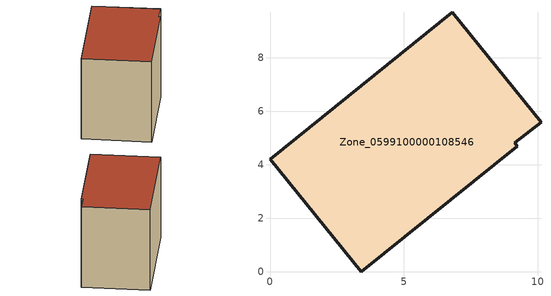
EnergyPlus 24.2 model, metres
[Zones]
Zone_0599100000108546
 floor ground (C_G): 0,4.21 6.81,9.71 10.12,5.6 9.14,4.82 9.23,4.7 3.4,0 z0
 wall outside (C_F): 3.4,0 9.23,4.7 9.14,4.82 10.12,5.6 6.81,9.71 0,4.21 3.4,0 z0:6.89
 roof outside (C_R): 6.81,9.71 0,4.21 3.4,0 9.23,4.7 9.14,4.82 10.12,5.6 z6.89
[BUILDING]
Pand.0599100000108546: North Axis=0; Terrain=City; Loads Convergence Tolerance Value=0.04; Temperature Convergence Tolerance Value=0.4; Solar Distribution=FullExterior; Maximum Number of Warmup Days=25; Minimum Number of Warmup Days=1
[Site:Location]
Rotterdam.The.Hague.AP_ZH_NLD Design_Conditions: Latitude=51.96; Longitude=4.45; Time Zone=1; Elevation=-4.5
[SITE:GROUNDTEMPERATURE:BUILDINGSURFACE]
18, 18, 18, 18, 18, 18, 18, 18, 18, 18, 18, 18
[MATERIAL] Thermal Absorptance=0.9; Solar Absorptance=0.7; Visible Absorptance=0.7
Name | Roughness | Thickness | Conductivity | Density | Specific Heat
G.TC.1946 | MediumSmooth | 0.15 | 1 | 540 | 1210
F.TC.1946 | Rough | 0.3 | 0.857143 | 1920 | 840
R.TC.1946 | MediumRough | 0.2 | 0.909091 | 1500 | 1000
[CONSTRUCTION]
C_G: G.TC.1946
C_F: F.TC.1946
C_R: R.TC.1946
[ZONE]
Zone_0599100000108546: Type=1; Multiplier=1; Ceiling Height=Autocalculate; Volume=Autocalculate; Floor Area=autocalculate; Part of Total Floor Area=Yes
[ZONEINFILTRATION:DESIGNFLOWRATE]
Infil_Zone_0599100000108546: Zone or ZoneList or Space or SpaceList=Zone_0599100000108546; Schedule=AlwaysOn; Design Flow Rate Calculation Method=Flow/Area; Flow Rate per Floor Area=0.003; Constant Term Coefficient=1; Temperature Term Coefficient=0; Velocity Term Coefficient=0; Velocity Squared Term Coefficient=0
[HVACTEMPLATE:ZONE:IDEALLOADSAIRSYSTEM]
Zone_0599100000108546: Maximum Heating Supply Air Temperature=50; Minimum Cooling Supply Air Temperature=13; Maximum Heating Supply Air Humidity Ratio=0.0156; Minimum Cooling Supply Air Humidity Ratio=0.0077; Heating Limit=NoLimit; Cooling Limit=NoLimit; Dehumidification Control Type=ConstantSensibleHeatRatio; Cooling Sensible Heat Ratio=0.7; Dehumidification Setpoint=60; Humidification Control Type=None; Humidification Setpoint=30; Outdoor Air Method=None; Outdoor Air Flow Rate per Person=0.00944; Outdoor Air Flow Rate per Zone Floor Area=0; Outdoor Air Flow Rate per Zone=0; Demand Controlled Ventilation Type=None; Outdoor Air Economizer Type=NoEconomizer; Heat Recovery Type=None; Sensible Heat Recovery Effectiveness=0.7; Latent Heat Recovery Effectiveness=0.65
[ZONECONTROL:THERMOSTAT]
ThermostatControl_Zone_0599100000108546: Zone or ZoneList=Zone_0599100000108546; Control Type Schedule=DualSetpointControlType; Control 1=Thermostat_Zone_0599100000108546; Temperature Difference Between Cutout And Setpoint=0
[THERMOSTATSETPOINT:DUALSETPOINT]
Thermostat_Zone_0599100000108546: Heating Setpoint Temperature Schedule=HeatingSetpoint_Zone_0599100000108546; Cooling Setpoint Temperature Schedule=CoolingSetpoint_Zone_0599100000108546
[SCHEDULE:COMPACT]
HeatingSetpoint_Zone_0599100000108546: Through: 12/31, For: AllDays, Until: 24:00, 21
CoolingSetpoint_Zone_0599100000108546: Through: 12/31, For: AllDays, Until: 24:00, 24
DualSetpointControlType: Through: 12/31, For: AllDays, Until: 24:00, 4
AlwaysOn: Through: 12/31, For: AllDays, Until: 24:00, 1
